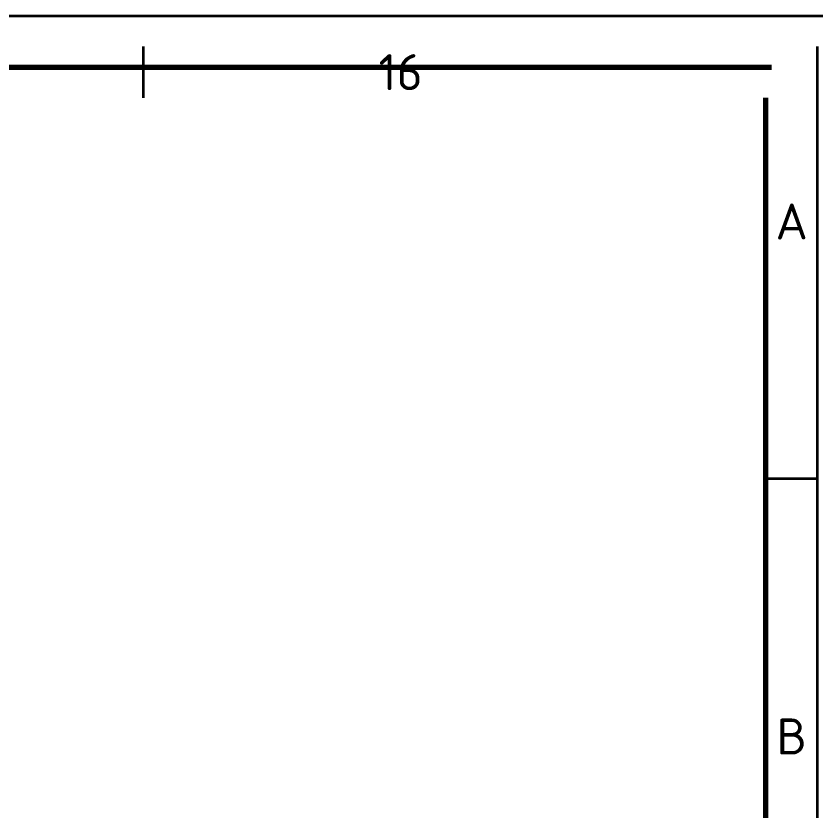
# Paper-space layout 'Layout1' of a CAD drawing. Header units: millimetres. Extents: x 198 to 1020, y 107 to 694.
# Drawn here: x 941.5 to 1019.9, y 616.6 to 693.8 of the extents above; entities that cross this region are included whole.
import ezdxf

# ---------------------------------------------------------------- set-up
doc = ezdxf.new("R2010")
doc.units = ezdxf.units.MM
doc.header["$LTSCALE"] = 0.25
for name, color, linetype, lineweight in [('CHU', 6, 'Continuous', 25), ('Khung dam', 30, 'Continuous', 70), ('KHUNG MANH', 4, 'Continuous', 35)]:
    doc.layers.add(name, color=color, linetype=linetype, lineweight=lineweight)
doc.styles.add('ISO', font='isocpeur.ttf', dxfattribs={"height": 2.5})

psp = doc.layouts.get("Layout1")

# ---------------------------------------------------------------- linework, layer by layer
at = {"layer": 'Khung dam'}
for p, q in [((1014.86311, 688.7584), (203.86311, 688.7584)), ((1014.33655, 111.82132), (1014.33655, 685.82132))]:
    psp.add_line(p, q, dxfattribs=at)
at = {"layer": 'KHUNG MANH'}
for p, q in [((1019.86311, 693.7584), (198.86311, 693.7584)), ((953.83655, 690.82132), (953.83655, 685.82132)), ((1019.33655, 106.82132), (1019.33655, 690.82132)), ((1019.33655, 648.82132), (1014.33655, 648.82132))]:
    psp.add_line(p, q, dxfattribs=at)

# ---------------------------------------------------------------- texts
at = {"layer": 'CHU', "char_height": 3.5, "attachment_point": 5, "style": 'ISO'}
for s, width, insert in [('16', 50, (978.83655, 688.32132)), ('A', 5, (1016.83655, 673.82132)), ('B', 5, (1016.83655, 623.82132))]:
    psp.add_mtext_dynamic_manual_height_columns(s, width=width, gutter_width=25, heights=[0], dxfattribs=dict(at, insert=insert))

doc.saveas('drawing.dxf')
